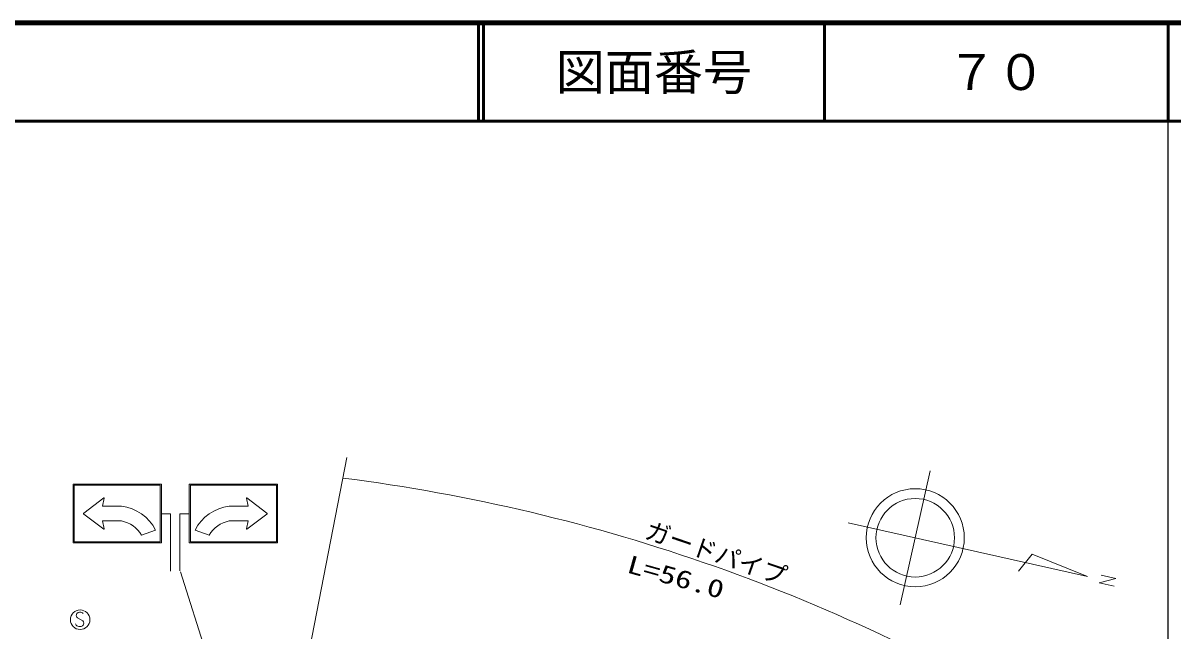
# Model space of a CAD drawing. Units: millimetres, scale not verified. Extents: x -17984 to 622016, y -204319 to 155681.
# Drawn here: x 404359 to 521516, y 93821 to 155681 of the extents above; entities that cross this region are included whole.
import ezdxf
from ezdxf.enums import TextEntityAlignment as Align

# ---------------------------------------------------------------- set-up
doc = ezdxf.new("R2010")
doc.units = ezdxf.units.MM
doc.header["$LTSCALE"] = 1000
for name, color, linetype, lineweight in [('M-TTL', 2, 'Continuous', 140), ('M-TTL-BAND', 7, 'Continuous', 25), ('M-TTL-LINE', 7, 'Continuous', 50), ('S-BGD', 1, 'Continuous', 13), ('S-BGD-HTXT', 6, 'Continuous', 13)]:
    doc.layers.add(name, color=color, linetype=linetype, lineweight=lineweight)
doc.layers.add('M-TTL-TXT', color=7, linetype='Continuous')
doc.styles.add('ＭＳ ゴシック', font='')
doc.styles.get('ＭＳ ゴシック').set_extended_font_data('MS Gothic')

msp = doc.modelspace()

# ---------------------------------------------------------------- linework, layer by layer
at = {"layer": 'M-TTL'}
msp.add_line((622016, 155681), (-17984, 155681), dxfattribs=at)
at = {"layer": 'M-TTL-BAND'}
msp.add_line((521016, -204319), (521016, 145681), dxfattribs=at)
at = {"layer": 'M-TTL-LINE'}
for p, q in [((450762, 155681), (450762, 145681)), ((451262, 155681), (451262, 145681)), ((486012, 155681), (486012, 145681)), ((521016, 155681), (521016, 145681)), ((-17984, 145681), (622016, 145681))]:
    msp.add_line(p, q, dxfattribs=at)
at = {"layer": 'S-BGD'}
for p, q in [((493721, 96391), (496792, 110050)), ((418466, 108690), (409466, 108690)), ((409466, 108690), (409466, 102690)), ((418346, 108570), (409586, 108570)), ((409586, 108570), (409586, 102810)), ((418346, 102810), (418346, 108570)), ((418466, 102690), (418466, 108690)), ((421293, 102690), (421293, 108690)), ((421293, 108690), (430293, 108690)), ((421413, 102810), (421413, 108570)), ((421413, 108570), (430173, 108570)), ((430173, 108570), (430173, 102810)), ((430293, 108690), (430293, 102690)), ((410549, 105731), (412583, 107291)), ((412466, 106440), (412631, 107261)), ((427293, 106440), (427128, 107261)), ((429210, 105731), (427176, 107291)), ((412583, 104088), (410549, 105635)), ((414386, 106440), (412466, 106440)), ((419397, 105659), (418466, 105659)), ((419397, 99826), (419397, 105659)), ((420344, 99862), (420344, 105659)), ((421293, 105659), (420344, 105659)), ((425373, 106440), (427293, 106440)), ((427176, 104088), (429210, 105635)), ((412466, 104940), (414386, 104940)), ((412466, 104940), (412631, 104118)), ((427293, 104940), (425373, 104940)), ((427293, 104940), (427128, 104118)), ((512818, 99271), (488427, 104756)), ((417866, 104010), (416426, 103470)), ((421893, 104010), (423333, 103470)), ((409466, 102690), (418466, 102690)), ((409586, 102810), (418346, 102810)), ((430293, 102690), (421293, 102690)), ((430173, 102810), (421413, 102810)), ((507183, 101563), (505769, 99831)), ((512818, 99271), (507183, 101563)), ((515689, 99073), (514003, 98631)), ((514003, 98631), (515516, 98299)), ((514183, 99411), (515689, 99073)), ((409794, 95410), (409789, 95295)), ((409789, 95295), (409794, 95220)), ((409859, 95520), (409794, 95410)), ((409794, 95220), (409834, 95120)), ((409834, 95120), (409904, 95065)), ((409969, 95595), (409859, 95520)), ((409904, 95065), (410449, 94750)), ((410099, 95630), (409969, 95595)), ((410254, 95630), (410099, 95630)), ((410359, 95610), (410254, 95630)), ((410434, 95575), (410359, 95610)), ((410489, 95515), (410434, 95575)), ((409774, 94320), (409704, 94435)), ((409854, 94245), (409774, 94320)), ((409949, 94200), (409854, 94245)), ((410049, 94185), (409949, 94200)), ((410279, 94185), (410049, 94185)), ((410434, 94230), (410279, 94185)), ((410504, 94320), (410434, 94230)), ((410449, 94750), (410509, 94660)), ((410539, 94415), (410504, 94320)), ((410509, 94660), (410549, 94535)), ((410549, 94535), (410539, 94415))]:
    msp.add_line(p, q, dxfattribs=at)
for centre, radius in [((495256, 103220), 5000), ((495256, 103220), 4000), ((410179, 94870), 995)]:
    msp.add_circle(centre, radius, dxfattribs=at)
for centre, radius, start, end in [((412601, 107267), 30, 348.69006, 127.49062), ((427158, 107267), 30, 52.50937, 191.30994), ((410585, 105683), 60, 127.49062, 232.73936), ((413854, 101971), 4500, 26.93582, 83.21286), ((425904, 101971), 4500, 96.78714, 153.06418), ((429174, 105683), 60, 307.26064, 52.50938), ((413814, 101995), 3000, 29.44763, 79.00021), ((425945, 101995), 3000, 100.99979, 150.55237), ((412601, 104112), 30, 232.73936, 11.30994), ((427158, 104112), 30, 168.69006, 307.26064)]:
    msp.add_arc(centre, radius, start, end, dxfattribs=at)
at = {"layer": 'S-BGD-HTXT'}
for p, q in [((437339, 111395), (433585, 92002)), ((420404, 99754), (429913, 69727))]:
    msp.add_line(p, q, dxfattribs=at)
msp.add_arc((413777, -72402), 183182, 58.33778, 82.73706, dxfattribs=at)

# ---------------------------------------------------------------- texts
at = {"layer": 'M-TTL-TXT', "style": 'ＭＳ ゴシック'}
for s, p in [('図面番号', (468637, 150681)), ('７０', (503512, 150681))]:
    msp.add_text(s, height=3666, dxfattribs=at).set_placement(p, align=Align.MIDDLE_CENTER)
at = {"layer": 'S-BGD-HTXT', "style": 'ＭＳ ゴシック'}
msp.add_text('ガードパイプ', height=1833, rotation=341.1, dxfattribs=at).set_placement((467402, 102706), align=Align.BOTTOM_LEFT)
at = {"layer": 'S-BGD-HTXT', "style": 'ＭＳ ゴシック', "width": 1.35}
msp.add_text('L=56.0', height=1833, rotation=344.3, dxfattribs=at).set_placement((465611, 99185), align=Align.BOTTOM_LEFT)

doc.saveas('drawing.dxf')
